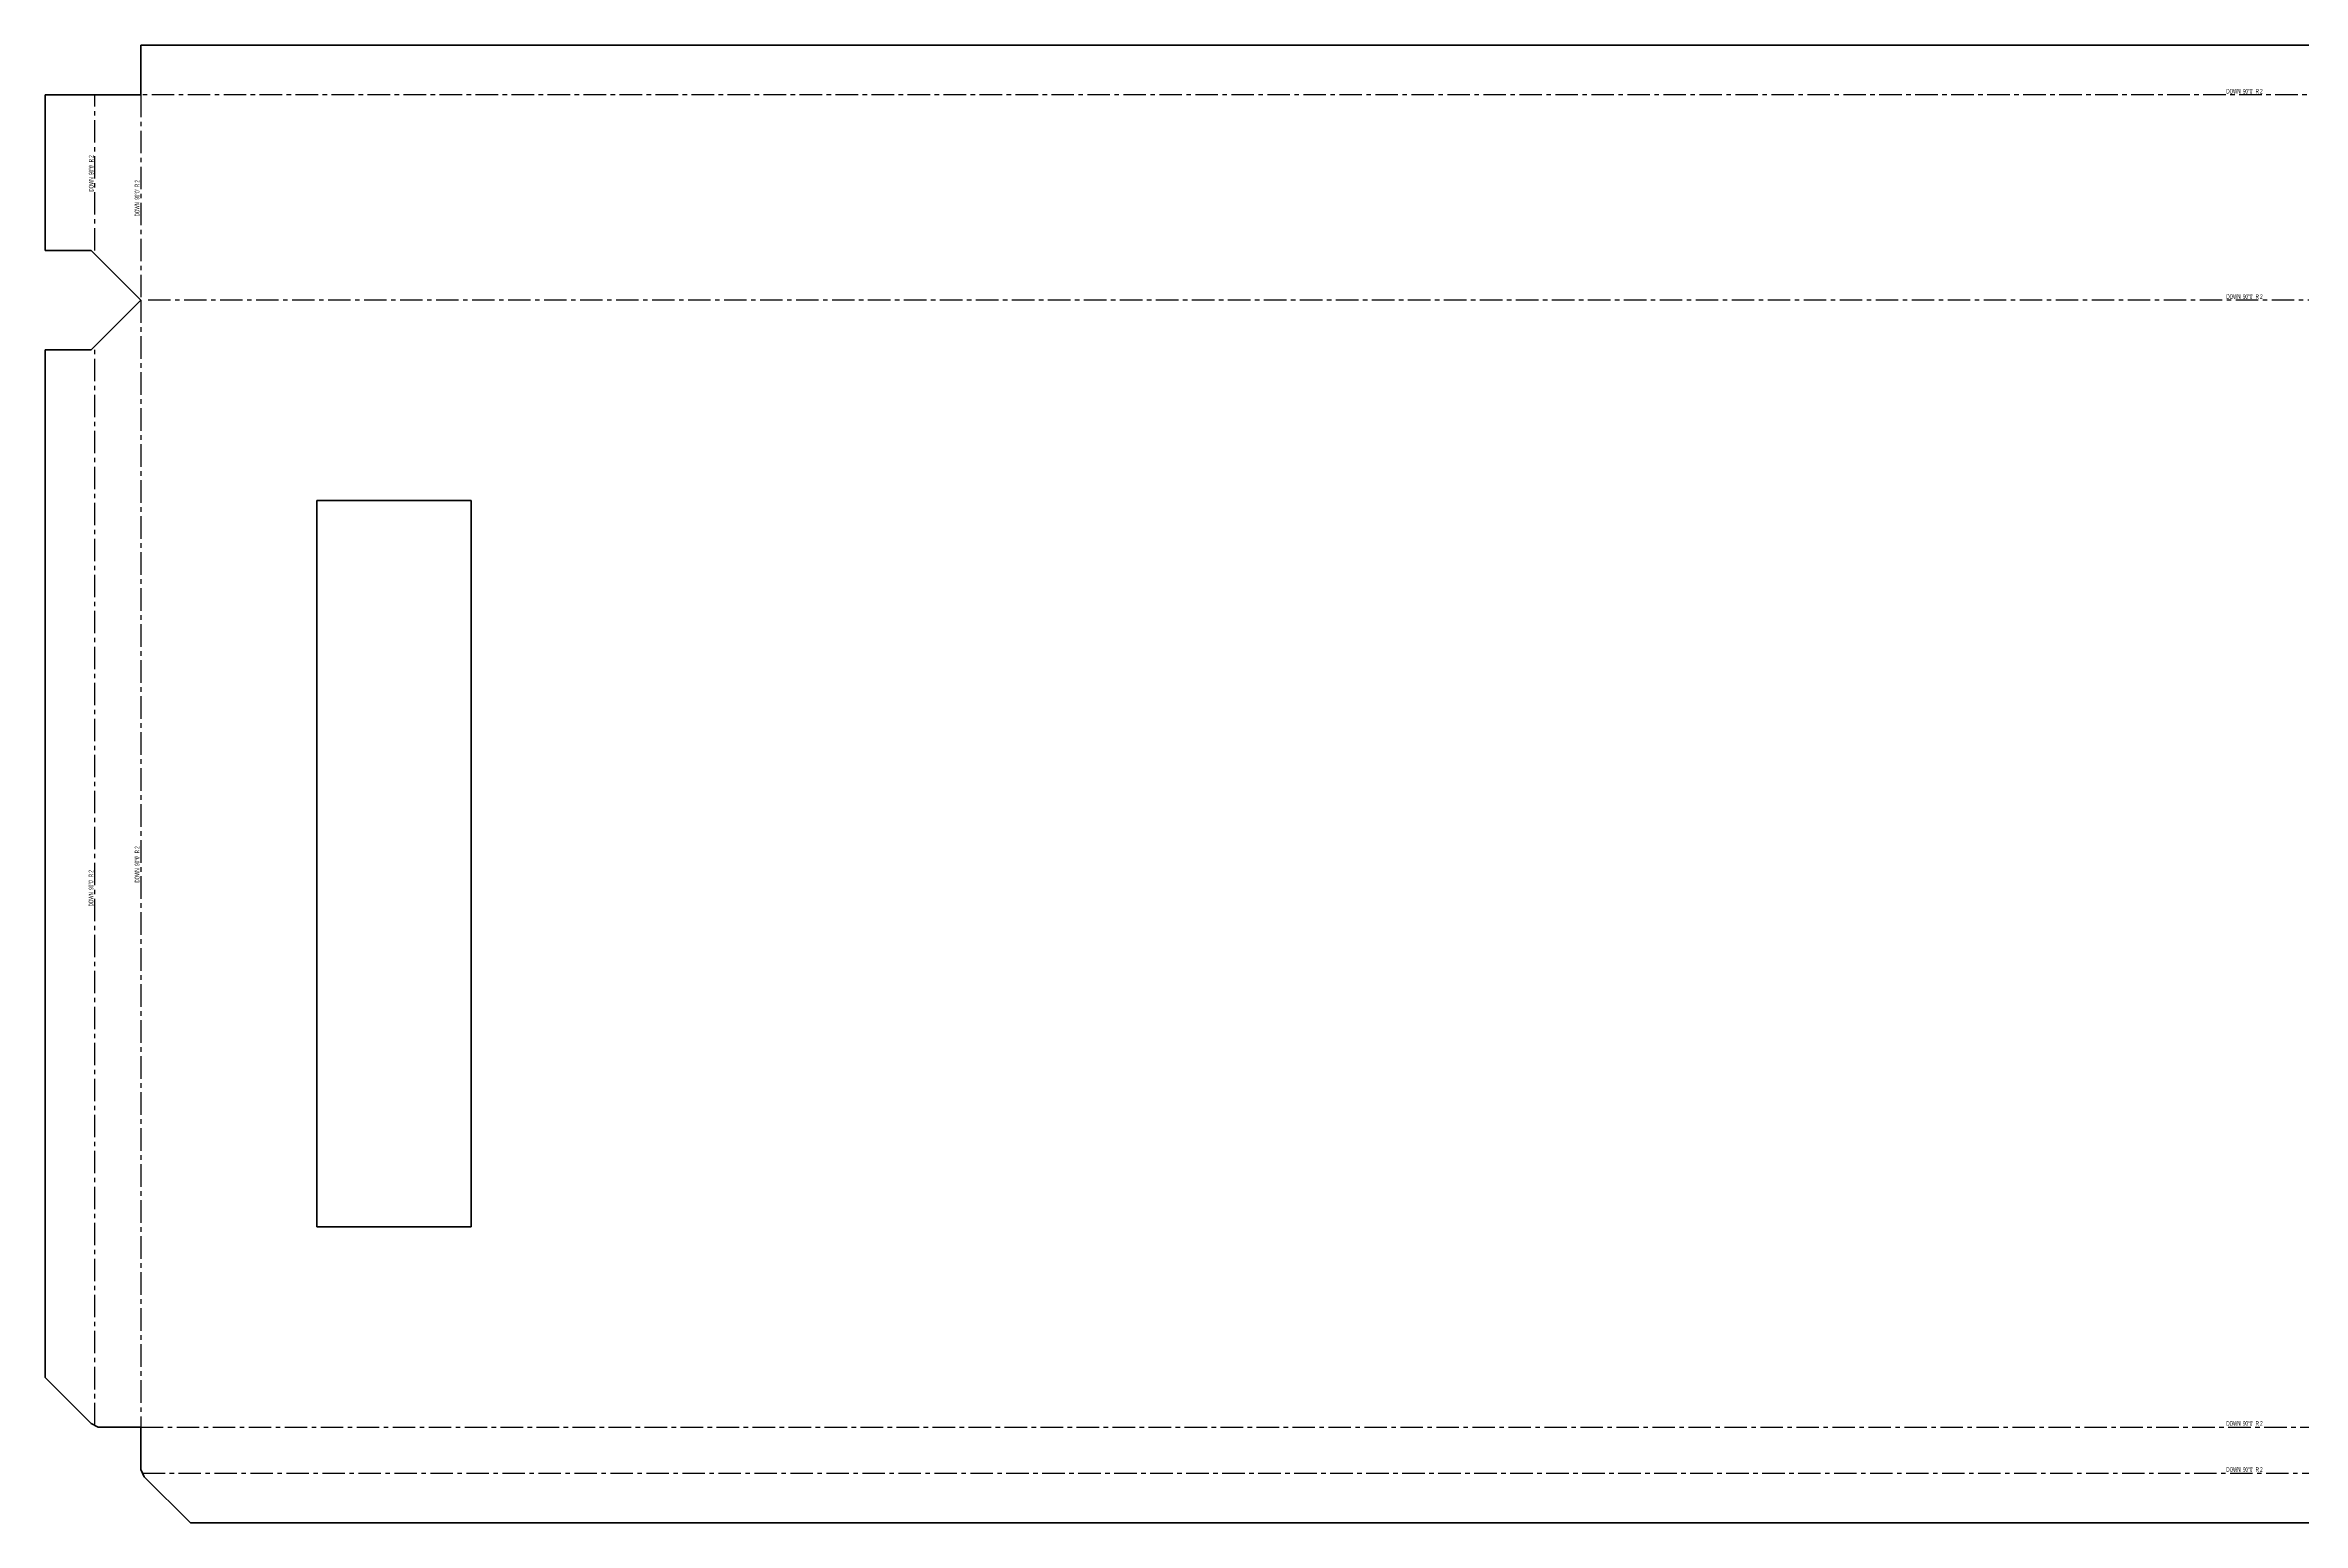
# Model space of a CAD drawing. Header units: millimetres. Extents: x -1776 to 708, y 268 to 1102.
# Drawn here: x -1776 to -501, y 268 to 1102 of the extents above; entities that cross this region are included whole.
import ezdxf

# ---------------------------------------------------------------- set-up
doc = ezdxf.new("R2010")
doc.units = ezdxf.units.MM
doc.linetypes.add('CENTERX2', pattern=[20.32, 12.7, -2.54, 2.54, -2.54])
doc.styles.add('SLDTEXTSTYLE2', font='TXT', dxfattribs={"width": 0.572187})

msp = doc.modelspace()

# ---------------------------------------------------------------- linework, layer by layer
at = {"color": 7, "linetype": 'Continuous', "lineweight": 35}
for p, q in [((-1721.8, 1074.4), (-1721.8, 1102.4)), ((-1721.8, 1102.4), (654.2, 1102.4)), ((-1775.8, 986.4), (-1775.8, 1074.4)), ((-1775.8, 1074.4), (-1721.8, 1074.4)), ((-1749.8, 986.4), (-1775.8, 986.4)), ((-1721.8, 958.4), (-1749.8, 986.4)), ((-1749.8, 930.4), (-1721.8, 958.4)), ((-1775.8, 350.4), (-1775.8, 930.4)), ((-1775.8, 930.4), (-1749.8, 930.4)), ((-1535.3, 845.4), (-1622.3, 845.4)), ((-1622.3, 845.4), (-1622.3, 435.4)), ((-1535.3, 435.4), (-1535.3, 845.4)), ((-1622.3, 435.4), (-1535.3, 435.4)), ((-1749.8, 324.4), (-1775.8, 350.4)), ((-1745.8, 322.4), (-1749.8, 324.4)), ((-1721.8, 322.4), (-1745.8, 322.4)), ((-1721.8, 298.4), (-1721.8, 322.4)), ((-1719.8, 294.4), (-1721.8, 298.4)), ((-1693.8, 268.4), (-1719.8, 294.4)), ((626.2, 268.4), (-1693.8, 268.4))]:
    msp.add_line(p, q, dxfattribs=at)
at = {"color": 7, "linetype": 'CENTERX2'}
for p, q in [((-1747.8, 986.4), (-1747.8, 1074.4)), ((654.2, 1074.4), (-1721.8, 1074.4)), ((-1721.8, 1074.4), (-1721.8, 958.4)), ((-1721.8, 958.4), (-1721.8, 322.4)), ((652.2, 958.4), (-1719.8, 958.4)), ((-1747.8, 323.4), (-1747.8, 930.4)), ((-1721.8, 322.4), (654.2, 322.4)), ((-1720.8, 296.4), (653.2, 296.4))]:
    msp.add_line(p, q, dxfattribs=at)

# ---------------------------------------------------------------- texts
at = {"color": 7, "linetype": 'Continuous', "lineweight": 0, "char_height": 2.646, "attachment_point": 2, "style": 'SLDTEXTSTYLE2'}
for insert in [(-534.1, 1077.7), (-534.1, 961.8), (-534.1, 325.8), (-534.1, 299.8)]:
    msp.add_mtext("DOWN  90°0'  R 2", dxfattribs=dict(at, insert=insert))
at = {"color": 7, "linetype": 'Continuous', "lineweight": 0, "char_height": 2.646, "attachment_point": 2, "rotation": 90, "style": 'SLDTEXTSTYLE2'}
for insert in [(-1751.1, 1030), (-1725.2, 1016), (-1725.2, 640), (-1751.2, 626.5)]:
    msp.add_mtext("DOWN  90°0'  R 2", dxfattribs=dict(at, insert=insert))

doc.saveas('drawing.dxf')
